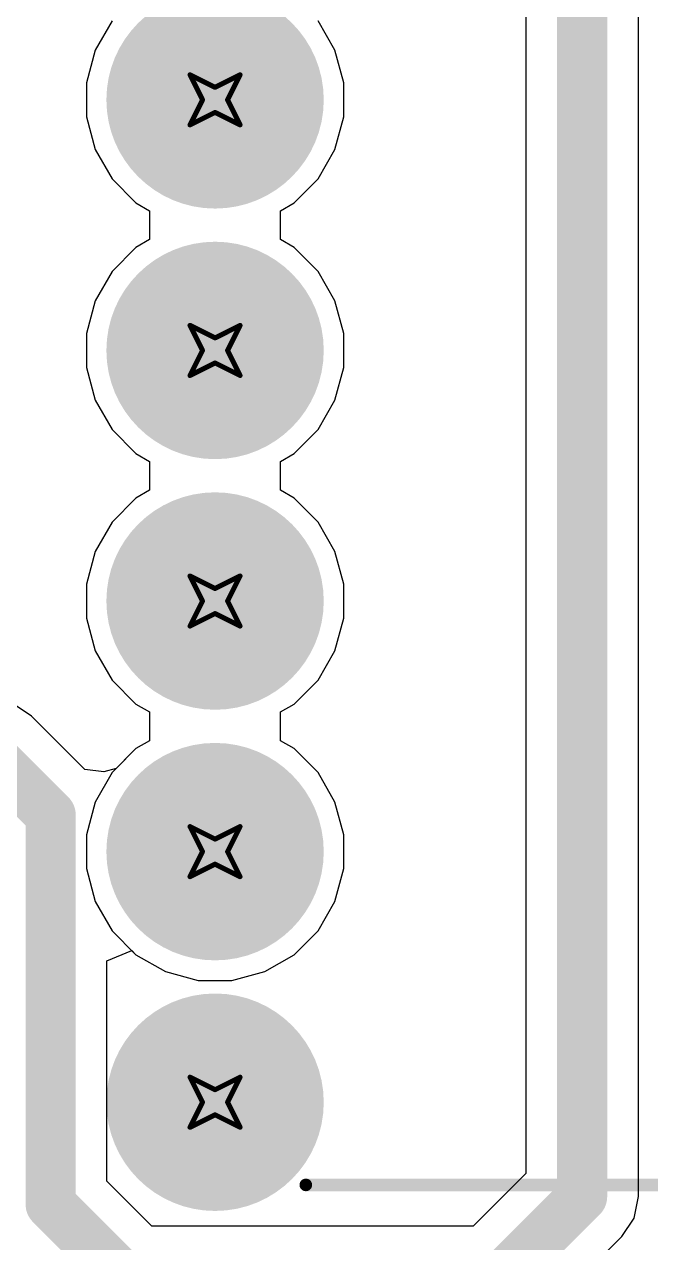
# Model space of a CAD drawing. Header units: inches. Extents: x -1 to 327, y 8 to 89.
# Drawn here: x 86.4 to 92.75, y 14.56 to 26.91 of the extents above; entities that cross this region are included whole.
import ezdxf

# ---------------------------------------------------------------- set-up
doc = ezdxf.new("R2010")
doc.units = ezdxf.units.IN
for name, color, linetype in [('Bottom Layer', 5, 'Continuous'), ('Bottom Solder', 6, 'Continuous'), ('Drill Drawing', 1, 'Continuous'), ('Multi-Layer', 9, 'Continuous'), ('Pad Holes', 156, 'Continuous'), ('Top Layer', 1, 'Continuous'), ('Top Overlay', 2, 'Continuous'), ('Top Solder', 216, 'Continuous')]:
    doc.layers.add(name, color=color, linetype=linetype)

# ---------------------------------------------------------------- blocks, each defined once
blk = doc.blocks.new('DIP_16_22')
at = {"layer": 'Bottom Layer'}
h = blk.add_hatch(color=5, dxfattribs=at)
edge = h.paths.add_edge_path()
edge.add_arc((-3.97, 1.27), 1, 0, 360)
h = blk.add_hatch(color=5, dxfattribs=at)
edge = h.paths.add_edge_path()
edge.add_arc((-3.97, -1.27), 1, 0, 360)
h = blk.add_hatch(color=5, dxfattribs=at)
edge = h.paths.add_edge_path()
edge.add_arc((-3.97, -3.81), 1, 0, 360)
h = blk.add_hatch(color=5, dxfattribs=at)
edge = h.paths.add_edge_path()
edge.add_arc((-3.97, -6.35), 1, 0, 360)
h = blk.add_hatch(color=5, dxfattribs=at)
edge = h.paths.add_edge_path()
edge.add_arc((-3.97, -8.89), 1, 0, 360)
at = {"layer": 'Bottom Solder'}
h = blk.add_hatch(color=6, dxfattribs=at)
edge = h.paths.add_edge_path()
edge.add_arc((-3.97, 1.27), 1.102, 0, 360)
h = blk.add_hatch(color=6, dxfattribs=at)
edge = h.paths.add_edge_path()
edge.add_arc((-3.97, -1.27), 1.102, 0, 360)
h = blk.add_hatch(color=6, dxfattribs=at)
edge = h.paths.add_edge_path()
edge.add_arc((-3.97, -3.81), 1.102, 0, 360)
h = blk.add_hatch(color=6, dxfattribs=at)
edge = h.paths.add_edge_path()
edge.add_arc((-3.97, -6.35), 1.102, 0, 360)
h = blk.add_hatch(color=6, dxfattribs=at)
edge = h.paths.add_edge_path()
edge.add_arc((-3.97, -8.89), 1.102, 0, 360)
at = {"layer": 'Multi-Layer'}
h = blk.add_hatch(color=9, dxfattribs=at)
edge = h.paths.add_edge_path()
edge.add_arc((-3.97, 1.27), 1, 0, 360)
h = blk.add_hatch(color=9, dxfattribs=at)
edge = h.paths.add_edge_path()
edge.add_arc((-3.97, -1.27), 1, 0, 360)
h = blk.add_hatch(color=9, dxfattribs=at)
edge = h.paths.add_edge_path()
edge.add_arc((-3.97, -3.81), 1, 0, 360)
h = blk.add_hatch(color=9, dxfattribs=at)
edge = h.paths.add_edge_path()
edge.add_arc((-3.97, -6.35), 1, 0, 360)
h = blk.add_hatch(color=9, dxfattribs=at)
edge = h.paths.add_edge_path()
edge.add_arc((-3.97, -8.89), 1, 0, 360)
at = {"layer": 'Pad Holes'}
h = blk.add_hatch(color=7, dxfattribs=at)
edge = h.paths.add_edge_path()
edge.add_arc((-3.97, 1.27), 0.5, 0, 360)
h = blk.add_hatch(color=7, dxfattribs=at)
edge = h.paths.add_edge_path()
edge.add_arc((-3.97, -1.27), 0.5, 0, 360)
h = blk.add_hatch(color=7, dxfattribs=at)
edge = h.paths.add_edge_path()
edge.add_arc((-3.97, -3.81), 0.5, 0, 360)
h = blk.add_hatch(color=7, dxfattribs=at)
edge = h.paths.add_edge_path()
edge.add_arc((-3.97, -6.35), 0.5, 0, 360)
h = blk.add_hatch(color=7, dxfattribs=at)
edge = h.paths.add_edge_path()
edge.add_arc((-3.97, -8.89), 0.5, 0, 360)
at = {"layer": 'Top Layer'}
h = blk.add_hatch(color=1, dxfattribs=at)
edge = h.paths.add_edge_path()
edge.add_arc((-3.97, 1.27), 1, 0, 360)
h = blk.add_hatch(color=1, dxfattribs=at)
edge = h.paths.add_edge_path()
edge.add_arc((-3.97, -1.27), 1, 0, 360)
h = blk.add_hatch(color=1, dxfattribs=at)
edge = h.paths.add_edge_path()
edge.add_arc((-3.97, -3.81), 1, 0, 360)
h = blk.add_hatch(color=1, dxfattribs=at)
edge = h.paths.add_edge_path()
edge.add_arc((-3.97, -6.35), 1, 0, 360)
h = blk.add_hatch(color=1, dxfattribs=at)
edge = h.paths.add_edge_path()
edge.add_arc((-3.97, -8.89), 1, 0, 360)
at = {"layer": 'Top Solder'}
h = blk.add_hatch(color=216, dxfattribs=at)
edge = h.paths.add_edge_path()
edge.add_arc((-3.97, 1.27), 1.102, 0, 360)
h = blk.add_hatch(color=216, dxfattribs=at)
edge = h.paths.add_edge_path()
edge.add_arc((-3.97, -1.27), 1.102, 0, 360)
h = blk.add_hatch(color=216, dxfattribs=at)
edge = h.paths.add_edge_path()
edge.add_arc((-3.97, -3.81), 1.102, 0, 360)
h = blk.add_hatch(color=216, dxfattribs=at)
edge = h.paths.add_edge_path()
edge.add_arc((-3.97, -6.35), 1.102, 0, 360)
h = blk.add_hatch(color=216, dxfattribs=at)
edge = h.paths.add_edge_path()
edge.add_arc((-3.97, -8.89), 1.102, 0, 360)
at = {"layer": 'Top Overlay'}
blk.add_lwpolyline([(-3.05, -9.728, 0.127, 0.127, 0), (3.05, -9.728, 0.127, 0.127, 0)], format="xyseb", dxfattribs=at)
blk.add_lwpolyline([(-3.082, -9.728, 0.0635, 0.0635, 1), (-3.018, -9.728, 0.0635, 0.0635, 1)], format="xyseb", close=True, dxfattribs=at)

msp = doc.modelspace()

# ---------------------------------------------------------------- linework, layer by layer
at = {"layer": 'Bottom Layer'}
for p, q in [((87.29, 26.942), (87.118, 26.644)), ((89.549, 26.644), (89.378, 26.942)), ((87.118, 26.644), (87.029, 26.312)), ((89.638, 26.312), (89.549, 26.644)), ((87.029, 26.312), (87.029, 25.969)), ((89.638, 25.969), (89.638, 26.312)), ((87.029, 25.969), (87.118, 25.637)), ((89.549, 25.637), (89.638, 25.969)), ((87.118, 25.637), (87.29, 25.339)), ((89.378, 25.339), (89.549, 25.637)), ((87.29, 25.339), (87.532, 25.096)), ((89.135, 25.096), (89.378, 25.339)), ((87.532, 25.096), (87.67, 25.017)), ((88.997, 25.017), (89.135, 25.096)), ((87.67, 25.017), (87.67, 24.724)), ((88.997, 24.724), (88.997, 25.017)), ((87.67, 24.724), (87.532, 24.645)), ((89.135, 24.645), (88.997, 24.724)), ((87.532, 24.645), (87.29, 24.402)), ((89.378, 24.402), (89.135, 24.645)), ((87.29, 24.402), (87.118, 24.104)), ((89.549, 24.104), (89.378, 24.402)), ((87.118, 24.104), (87.029, 23.772)), ((89.638, 23.772), (89.549, 24.104)), ((87.029, 23.772), (87.029, 23.429)), ((89.638, 23.429), (89.638, 23.772)), ((87.029, 23.429), (87.118, 23.097)), ((89.549, 23.097), (89.638, 23.429)), ((87.118, 23.097), (87.29, 22.799)), ((89.378, 22.799), (89.549, 23.097)), ((87.29, 22.799), (87.532, 22.556)), ((89.135, 22.556), (89.378, 22.799)), ((87.532, 22.556), (87.67, 22.477)), ((87.67, 22.477), (87.67, 22.184)), ((88.997, 22.477), (89.135, 22.556)), ((88.997, 22.184), (88.997, 22.477)), ((87.532, 22.105), (87.29, 21.862)), ((87.67, 22.184), (87.532, 22.105)), ((89.135, 22.105), (88.997, 22.184)), ((89.378, 21.862), (89.135, 22.105)), ((87.29, 21.862), (87.118, 21.564)), ((89.549, 21.564), (89.378, 21.862)), ((87.118, 21.564), (87.029, 21.232)), ((89.638, 21.232), (89.549, 21.564)), ((87.029, 21.232), (87.029, 20.889)), ((89.638, 20.889), (89.638, 21.232)), ((87.029, 20.889), (87.118, 20.557)), ((89.549, 20.557), (89.638, 20.889)), ((87.118, 20.557), (87.29, 20.259)), ((89.378, 20.259), (89.549, 20.557)), ((87.29, 20.259), (87.532, 20.016)), ((89.135, 20.016), (89.378, 20.259)), ((87.532, 20.016), (87.67, 19.937)), ((88.997, 19.937), (89.135, 20.016)), ((87.67, 19.937), (87.67, 19.644)), ((88.997, 19.644), (88.997, 19.937)), ((87.67, 19.644), (87.532, 19.565)), ((89.135, 19.565), (88.997, 19.644)), ((87.532, 19.565), (87.29, 19.322)), ((89.378, 19.322), (89.135, 19.565)), ((87.29, 19.322), (87.118, 19.024)), ((89.549, 19.024), (89.378, 19.322)), ((87.118, 19.024), (87.029, 18.692)), ((89.638, 18.692), (89.549, 19.024)), ((87.029, 18.692), (87.029, 18.349)), ((89.638, 18.349), (89.638, 18.692)), ((87.029, 18.349), (87.118, 18.017)), ((89.549, 18.017), (89.638, 18.349)), ((87.118, 18.017), (87.29, 17.719)), ((89.378, 17.719), (89.549, 18.017)), ((87.29, 17.719), (87.532, 17.476)), ((89.135, 17.476), (89.378, 17.719)), ((87.532, 17.476), (87.83, 17.305)), ((88.837, 17.305), (89.135, 17.476)), ((87.83, 17.305), (88.162, 17.216)), ((88.505, 17.216), (88.837, 17.305)), ((88.162, 17.216), (88.505, 17.216))]:
    msp.add_line(p, q, dxfattribs=at)
at = {"layer": 'Drill Drawing'}
for points in [[(88.08, 26.395, 0.0508, 0.0508, 0), (88.334, 26.268, 0.0508, 0.0508, 0)], [(88.08, 26.395, 0.0508, 0.0508, 0), (88.207, 26.141, 0.0508, 0.0508, 0)], [(88.334, 26.268, 0.0508, 0.0508, 0), (88.588, 26.395, 0.0508, 0.0508, 0)], [(88.461, 26.141, 0.0508, 0.0508, 0), (88.588, 26.395, 0.0508, 0.0508, 0)], [(88.08, 25.887, 0.0508, 0.0508, 0), (88.207, 26.141, 0.0508, 0.0508, 0)], [(88.461, 26.141, 0.0508, 0.0508, 0), (88.588, 25.887, 0.0508, 0.0508, 0)], [(88.08, 25.887, 0.0508, 0.0508, 0), (88.334, 26.014, 0.0508, 0.0508, 0)], [(88.334, 26.014, 0.0508, 0.0508, 0), (88.588, 25.887, 0.0508, 0.0508, 0)], [(88.08, 23.855, 0.0508, 0.0508, 0), (88.334, 23.728, 0.0508, 0.0508, 0)], [(88.08, 23.855, 0.0508, 0.0508, 0), (88.207, 23.601, 0.0508, 0.0508, 0)], [(88.334, 23.728, 0.0508, 0.0508, 0), (88.588, 23.855, 0.0508, 0.0508, 0)], [(88.461, 23.601, 0.0508, 0.0508, 0), (88.588, 23.855, 0.0508, 0.0508, 0)], [(88.08, 23.347, 0.0508, 0.0508, 0), (88.207, 23.601, 0.0508, 0.0508, 0)], [(88.461, 23.601, 0.0508, 0.0508, 0), (88.588, 23.347, 0.0508, 0.0508, 0)], [(88.08, 23.347, 0.0508, 0.0508, 0), (88.334, 23.474, 0.0508, 0.0508, 0)], [(88.334, 23.474, 0.0508, 0.0508, 0), (88.588, 23.347, 0.0508, 0.0508, 0)], [(88.08, 21.315, 0.0508, 0.0508, 0), (88.334, 21.188, 0.0508, 0.0508, 0)], [(88.08, 21.315, 0.0508, 0.0508, 0), (88.207, 21.061, 0.0508, 0.0508, 0)], [(88.334, 21.188, 0.0508, 0.0508, 0), (88.588, 21.315, 0.0508, 0.0508, 0)], [(88.461, 21.061, 0.0508, 0.0508, 0), (88.588, 21.315, 0.0508, 0.0508, 0)], [(88.08, 20.807, 0.0508, 0.0508, 0), (88.207, 21.061, 0.0508, 0.0508, 0)], [(88.461, 21.061, 0.0508, 0.0508, 0), (88.588, 20.807, 0.0508, 0.0508, 0)], [(88.08, 20.807, 0.0508, 0.0508, 0), (88.334, 20.934, 0.0508, 0.0508, 0)], [(88.334, 20.934, 0.0508, 0.0508, 0), (88.588, 20.807, 0.0508, 0.0508, 0)], [(88.08, 18.775, 0.0508, 0.0508, 0), (88.334, 18.648, 0.0508, 0.0508, 0)], [(88.08, 18.775, 0.0508, 0.0508, 0), (88.207, 18.521, 0.0508, 0.0508, 0)], [(88.334, 18.648, 0.0508, 0.0508, 0), (88.588, 18.775, 0.0508, 0.0508, 0)], [(88.461, 18.521, 0.0508, 0.0508, 0), (88.588, 18.775, 0.0508, 0.0508, 0)], [(88.08, 18.267, 0.0508, 0.0508, 0), (88.207, 18.521, 0.0508, 0.0508, 0)], [(88.461, 18.521, 0.0508, 0.0508, 0), (88.588, 18.267, 0.0508, 0.0508, 0)], [(88.08, 18.267, 0.0508, 0.0508, 0), (88.334, 18.394, 0.0508, 0.0508, 0)], [(88.334, 18.394, 0.0508, 0.0508, 0), (88.588, 18.267, 0.0508, 0.0508, 0)], [(88.08, 16.235, 0.0508, 0.0508, 0), (88.334, 16.108, 0.0508, 0.0508, 0)], [(88.08, 16.235, 0.0508, 0.0508, 0), (88.207, 15.981, 0.0508, 0.0508, 0)], [(88.334, 16.108, 0.0508, 0.0508, 0), (88.588, 16.235, 0.0508, 0.0508, 0)], [(88.461, 15.981, 0.0508, 0.0508, 0), (88.588, 16.235, 0.0508, 0.0508, 0)], [(88.08, 15.727, 0.0508, 0.0508, 0), (88.207, 15.981, 0.0508, 0.0508, 0)], [(88.461, 15.981, 0.0508, 0.0508, 0), (88.588, 15.727, 0.0508, 0.0508, 0)], [(88.08, 15.727, 0.0508, 0.0508, 0), (88.334, 15.854, 0.0508, 0.0508, 0)], [(88.334, 15.854, 0.0508, 0.0508, 0), (88.588, 15.727, 0.0508, 0.0508, 0)]]:
    msp.add_lwpolyline(points, format="xyseb", dxfattribs=at)
for points in [[(88.067, 26.395, 0.0254, 0.0254, 1), (88.092, 26.395, 0.0254, 0.0254, 1)], [(88.067, 26.395, 0.0254, 0.0254, 1), (88.092, 26.395, 0.0254, 0.0254, 1)], [(88.575, 26.395, 0.0254, 0.0254, 1), (88.6, 26.395, 0.0254, 0.0254, 1)], [(88.575, 26.395, 0.0254, 0.0254, 1), (88.6, 26.395, 0.0254, 0.0254, 1)], [(88.321, 26.268, 0.0254, 0.0254, 1), (88.346, 26.268, 0.0254, 0.0254, 1)], [(88.321, 26.268, 0.0254, 0.0254, 1), (88.346, 26.268, 0.0254, 0.0254, 1)], [(88.194, 26.141, 0.0254, 0.0254, 1), (88.219, 26.141, 0.0254, 0.0254, 1)], [(88.194, 26.141, 0.0254, 0.0254, 1), (88.219, 26.141, 0.0254, 0.0254, 1)], [(88.448, 26.141, 0.0254, 0.0254, 1), (88.473, 26.141, 0.0254, 0.0254, 1)], [(88.448, 26.141, 0.0254, 0.0254, 1), (88.473, 26.141, 0.0254, 0.0254, 1)], [(88.321, 26.014, 0.0254, 0.0254, 1), (88.346, 26.014, 0.0254, 0.0254, 1)], [(88.321, 26.014, 0.0254, 0.0254, 1), (88.346, 26.014, 0.0254, 0.0254, 1)], [(88.067, 25.887, 0.0254, 0.0254, 1), (88.092, 25.887, 0.0254, 0.0254, 1)], [(88.067, 25.887, 0.0254, 0.0254, 1), (88.092, 25.887, 0.0254, 0.0254, 1)], [(88.575, 25.887, 0.0254, 0.0254, 1), (88.6, 25.887, 0.0254, 0.0254, 1)], [(88.575, 25.887, 0.0254, 0.0254, 1), (88.6, 25.887, 0.0254, 0.0254, 1)], [(88.067, 23.855, 0.0254, 0.0254, 1), (88.092, 23.855, 0.0254, 0.0254, 1)], [(88.067, 23.855, 0.0254, 0.0254, 1), (88.092, 23.855, 0.0254, 0.0254, 1)], [(88.575, 23.855, 0.0254, 0.0254, 1), (88.6, 23.855, 0.0254, 0.0254, 1)], [(88.575, 23.855, 0.0254, 0.0254, 1), (88.6, 23.855, 0.0254, 0.0254, 1)], [(88.321, 23.728, 0.0254, 0.0254, 1), (88.346, 23.728, 0.0254, 0.0254, 1)], [(88.321, 23.728, 0.0254, 0.0254, 1), (88.346, 23.728, 0.0254, 0.0254, 1)], [(88.194, 23.601, 0.0254, 0.0254, 1), (88.219, 23.601, 0.0254, 0.0254, 1)], [(88.194, 23.601, 0.0254, 0.0254, 1), (88.219, 23.601, 0.0254, 0.0254, 1)], [(88.448, 23.601, 0.0254, 0.0254, 1), (88.473, 23.601, 0.0254, 0.0254, 1)], [(88.448, 23.601, 0.0254, 0.0254, 1), (88.473, 23.601, 0.0254, 0.0254, 1)], [(88.321, 23.474, 0.0254, 0.0254, 1), (88.346, 23.474, 0.0254, 0.0254, 1)], [(88.321, 23.474, 0.0254, 0.0254, 1), (88.346, 23.474, 0.0254, 0.0254, 1)], [(88.067, 23.347, 0.0254, 0.0254, 1), (88.092, 23.347, 0.0254, 0.0254, 1)], [(88.067, 23.347, 0.0254, 0.0254, 1), (88.092, 23.347, 0.0254, 0.0254, 1)], [(88.575, 23.347, 0.0254, 0.0254, 1), (88.6, 23.347, 0.0254, 0.0254, 1)], [(88.575, 23.347, 0.0254, 0.0254, 1), (88.6, 23.347, 0.0254, 0.0254, 1)], [(88.067, 21.315, 0.0254, 0.0254, 1), (88.092, 21.315, 0.0254, 0.0254, 1)], [(88.067, 21.315, 0.0254, 0.0254, 1), (88.092, 21.315, 0.0254, 0.0254, 1)], [(88.575, 21.315, 0.0254, 0.0254, 1), (88.6, 21.315, 0.0254, 0.0254, 1)], [(88.575, 21.315, 0.0254, 0.0254, 1), (88.6, 21.315, 0.0254, 0.0254, 1)], [(88.321, 21.188, 0.0254, 0.0254, 1), (88.346, 21.188, 0.0254, 0.0254, 1)], [(88.321, 21.188, 0.0254, 0.0254, 1), (88.346, 21.188, 0.0254, 0.0254, 1)], [(88.194, 21.061, 0.0254, 0.0254, 1), (88.219, 21.061, 0.0254, 0.0254, 1)], [(88.194, 21.061, 0.0254, 0.0254, 1), (88.219, 21.061, 0.0254, 0.0254, 1)], [(88.448, 21.061, 0.0254, 0.0254, 1), (88.473, 21.061, 0.0254, 0.0254, 1)], [(88.448, 21.061, 0.0254, 0.0254, 1), (88.473, 21.061, 0.0254, 0.0254, 1)], [(88.321, 20.934, 0.0254, 0.0254, 1), (88.346, 20.934, 0.0254, 0.0254, 1)], [(88.321, 20.934, 0.0254, 0.0254, 1), (88.346, 20.934, 0.0254, 0.0254, 1)], [(88.067, 20.807, 0.0254, 0.0254, 1), (88.092, 20.807, 0.0254, 0.0254, 1)], [(88.067, 20.807, 0.0254, 0.0254, 1), (88.092, 20.807, 0.0254, 0.0254, 1)], [(88.575, 20.807, 0.0254, 0.0254, 1), (88.6, 20.807, 0.0254, 0.0254, 1)], [(88.575, 20.807, 0.0254, 0.0254, 1), (88.6, 20.807, 0.0254, 0.0254, 1)], [(88.067, 18.775, 0.0254, 0.0254, 1), (88.092, 18.775, 0.0254, 0.0254, 1)], [(88.067, 18.775, 0.0254, 0.0254, 1), (88.092, 18.775, 0.0254, 0.0254, 1)], [(88.575, 18.775, 0.0254, 0.0254, 1), (88.6, 18.775, 0.0254, 0.0254, 1)], [(88.575, 18.775, 0.0254, 0.0254, 1), (88.6, 18.775, 0.0254, 0.0254, 1)], [(88.321, 18.648, 0.0254, 0.0254, 1), (88.346, 18.648, 0.0254, 0.0254, 1)], [(88.321, 18.648, 0.0254, 0.0254, 1), (88.346, 18.648, 0.0254, 0.0254, 1)], [(88.194, 18.521, 0.0254, 0.0254, 1), (88.219, 18.521, 0.0254, 0.0254, 1)], [(88.194, 18.521, 0.0254, 0.0254, 1), (88.219, 18.521, 0.0254, 0.0254, 1)], [(88.448, 18.521, 0.0254, 0.0254, 1), (88.473, 18.521, 0.0254, 0.0254, 1)], [(88.448, 18.521, 0.0254, 0.0254, 1), (88.473, 18.521, 0.0254, 0.0254, 1)], [(88.321, 18.394, 0.0254, 0.0254, 1), (88.346, 18.394, 0.0254, 0.0254, 1)], [(88.321, 18.394, 0.0254, 0.0254, 1), (88.346, 18.394, 0.0254, 0.0254, 1)], [(88.067, 18.267, 0.0254, 0.0254, 1), (88.092, 18.267, 0.0254, 0.0254, 1)], [(88.067, 18.267, 0.0254, 0.0254, 1), (88.092, 18.267, 0.0254, 0.0254, 1)], [(88.575, 18.267, 0.0254, 0.0254, 1), (88.6, 18.267, 0.0254, 0.0254, 1)], [(88.575, 18.267, 0.0254, 0.0254, 1), (88.6, 18.267, 0.0254, 0.0254, 1)], [(88.067, 16.235, 0.0254, 0.0254, 1), (88.092, 16.235, 0.0254, 0.0254, 1)], [(88.067, 16.235, 0.0254, 0.0254, 1), (88.092, 16.235, 0.0254, 0.0254, 1)], [(88.575, 16.235, 0.0254, 0.0254, 1), (88.6, 16.235, 0.0254, 0.0254, 1)], [(88.575, 16.235, 0.0254, 0.0254, 1), (88.6, 16.235, 0.0254, 0.0254, 1)], [(88.321, 16.108, 0.0254, 0.0254, 1), (88.346, 16.108, 0.0254, 0.0254, 1)], [(88.321, 16.108, 0.0254, 0.0254, 1), (88.346, 16.108, 0.0254, 0.0254, 1)], [(88.194, 15.981, 0.0254, 0.0254, 1), (88.219, 15.981, 0.0254, 0.0254, 1)], [(88.194, 15.981, 0.0254, 0.0254, 1), (88.219, 15.981, 0.0254, 0.0254, 1)], [(88.448, 15.981, 0.0254, 0.0254, 1), (88.473, 15.981, 0.0254, 0.0254, 1)], [(88.448, 15.981, 0.0254, 0.0254, 1), (88.473, 15.981, 0.0254, 0.0254, 1)], [(88.321, 15.854, 0.0254, 0.0254, 1), (88.346, 15.854, 0.0254, 0.0254, 1)], [(88.321, 15.854, 0.0254, 0.0254, 1), (88.346, 15.854, 0.0254, 0.0254, 1)], [(88.067, 15.727, 0.0254, 0.0254, 1), (88.092, 15.727, 0.0254, 0.0254, 1)], [(88.067, 15.727, 0.0254, 0.0254, 1), (88.092, 15.727, 0.0254, 0.0254, 1)], [(88.575, 15.727, 0.0254, 0.0254, 1), (88.6, 15.727, 0.0254, 0.0254, 1)], [(88.575, 15.727, 0.0254, 0.0254, 1), (88.6, 15.727, 0.0254, 0.0254, 1)]]:
    msp.add_lwpolyline(points, format="xyseb", close=True, dxfattribs=at)
at = {"layer": 'Top Layer'}
for p, q in [((91.486, 32.899), (91.486, 15.26)), ((92.626, 15.024), (92.626, 32.663)), ((87.29, 26.942), (87.118, 26.644)), ((89.549, 26.644), (89.378, 26.942)), ((87.118, 26.644), (87.029, 26.312)), ((89.638, 26.312), (89.549, 26.644)), ((87.029, 26.312), (87.029, 25.969)), ((89.638, 25.969), (89.638, 26.312)), ((87.029, 25.969), (87.118, 25.637)), ((89.549, 25.637), (89.638, 25.969)), ((87.118, 25.637), (87.29, 25.339)), ((89.378, 25.339), (89.549, 25.637)), ((87.29, 25.339), (87.532, 25.096)), ((89.135, 25.096), (89.378, 25.339)), ((87.532, 25.096), (87.67, 25.017)), ((88.997, 25.017), (89.135, 25.096)), ((87.67, 25.017), (87.67, 24.724)), ((88.997, 24.724), (88.997, 25.017)), ((87.67, 24.724), (87.532, 24.645)), ((89.135, 24.645), (88.997, 24.724)), ((87.532, 24.645), (87.29, 24.402)), ((89.378, 24.402), (89.135, 24.645)), ((87.29, 24.402), (87.118, 24.104)), ((89.549, 24.104), (89.378, 24.402)), ((87.118, 24.104), (87.029, 23.772)), ((89.638, 23.772), (89.549, 24.104)), ((87.029, 23.772), (87.029, 23.429)), ((89.638, 23.429), (89.638, 23.772)), ((87.029, 23.429), (87.118, 23.097)), ((89.549, 23.097), (89.638, 23.429)), ((87.118, 23.097), (87.29, 22.799)), ((89.378, 22.799), (89.549, 23.097)), ((87.29, 22.799), (87.532, 22.556)), ((89.135, 22.556), (89.378, 22.799)), ((87.532, 22.556), (87.67, 22.477)), ((87.67, 22.477), (87.67, 22.184)), ((88.997, 22.477), (89.135, 22.556)), ((88.997, 22.184), (88.997, 22.477)), ((87.532, 22.105), (87.29, 21.862)), ((87.67, 22.184), (87.532, 22.105)), ((89.135, 22.105), (88.997, 22.184)), ((89.378, 21.862), (89.135, 22.105)), ((87.29, 21.862), (87.118, 21.564)), ((89.549, 21.564), (89.378, 21.862)), ((87.118, 21.564), (87.029, 21.232)), ((89.638, 21.232), (89.549, 21.564)), ((87.029, 21.232), (87.029, 20.889)), ((89.638, 20.889), (89.638, 21.232)), ((87.029, 20.889), (87.118, 20.557)), ((89.549, 20.557), (89.638, 20.889)), ((87.118, 20.557), (87.29, 20.259)), ((89.378, 20.259), (89.549, 20.557)), ((87.29, 20.259), (87.532, 20.016)), ((89.135, 20.016), (89.378, 20.259)), ((86.471, 19.894), (86.286, 20.018)), ((87.532, 20.016), (87.67, 19.937)), ((88.997, 19.937), (89.135, 20.016)), ((87.014, 19.352), (86.471, 19.894)), ((87.67, 19.937), (87.67, 19.644)), ((88.997, 19.644), (88.997, 19.937)), ((87.67, 19.644), (87.532, 19.565)), ((89.135, 19.565), (88.997, 19.644)), ((87.532, 19.565), (87.331, 19.363)), ((89.378, 19.322), (89.135, 19.565)), ((87.206, 19.331), (87.014, 19.352)), ((87.331, 19.363), (87.206, 19.331)), ((89.549, 19.024), (89.378, 19.322)), ((89.638, 18.692), (89.549, 19.024)), ((89.638, 18.349), (89.638, 18.692)), ((89.549, 18.017), (89.638, 18.349)), ((89.378, 17.719), (89.549, 18.017)), ((89.135, 17.476), (89.378, 17.719)), ((87.236, 17.413), (87.49, 17.519)), ((87.236, 15.182), (87.236, 17.413)), ((87.49, 17.519), (87.532, 17.476)), ((87.532, 17.476), (87.83, 17.305)), ((88.837, 17.305), (89.135, 17.476)), ((87.83, 17.305), (88.162, 17.216)), ((88.505, 17.216), (88.837, 17.305)), ((88.162, 17.216), (88.505, 17.216)), ((91.486, 15.26), (90.951, 14.724)), ((87.694, 14.724), (87.236, 15.182)), ((92.582, 14.806), (92.626, 15.024)), ((90.951, 14.724), (87.694, 14.724)), ((92.459, 14.621), (92.582, 14.806)), ((91.589, 13.752), (92.459, 14.621))]:
    msp.add_line(p, q, dxfattribs=at)
for points in [[(92.056, 15.024, 0.508, 0.508, 0), (92.056, 32.899, 0.508, 0.508, 0)], [(86.068, 19.492, 0.508, 0.508, 0), (86.667, 18.893, 0.508, 0.508, 0)], [(86.667, 14.946, 0.508, 0.508, 0), (86.667, 18.893, 0.508, 0.508, 0)], [(86.667, 14.946, 0.508, 0.508, 0), (87.458, 14.155, 0.508, 0.508, 0)], [(91.187, 14.155, 0.508, 0.508, 0), (92.056, 15.024, 0.508, 0.508, 0)]]:
    msp.add_lwpolyline(points, format="xyseb", dxfattribs=at)
for points in [[(86.54, 18.893, 0.254, 0.254, 1), (86.794, 18.893, 0.254, 0.254, 1)], [(86.54, 18.893, 0.254, 0.254, 1), (86.794, 18.893, 0.254, 0.254, 1)], [(86.54, 14.946, 0.254, 0.254, 1), (86.794, 14.946, 0.254, 0.254, 1)], [(86.54, 14.946, 0.254, 0.254, 1), (86.794, 14.946, 0.254, 0.254, 1)], [(91.929, 15.024, 0.254, 0.254, 1), (92.183, 15.024, 0.254, 0.254, 1)], [(91.929, 15.024, 0.254, 0.254, 1), (92.183, 15.024, 0.254, 0.254, 1)]]:
    msp.add_lwpolyline(points, format="xyseb", close=True, dxfattribs=at)

# ---------------------------------------------------------------- block references
msp.add_blockref('DIP_16_22', (92.304, 24.871))

doc.saveas('drawing.dxf')
